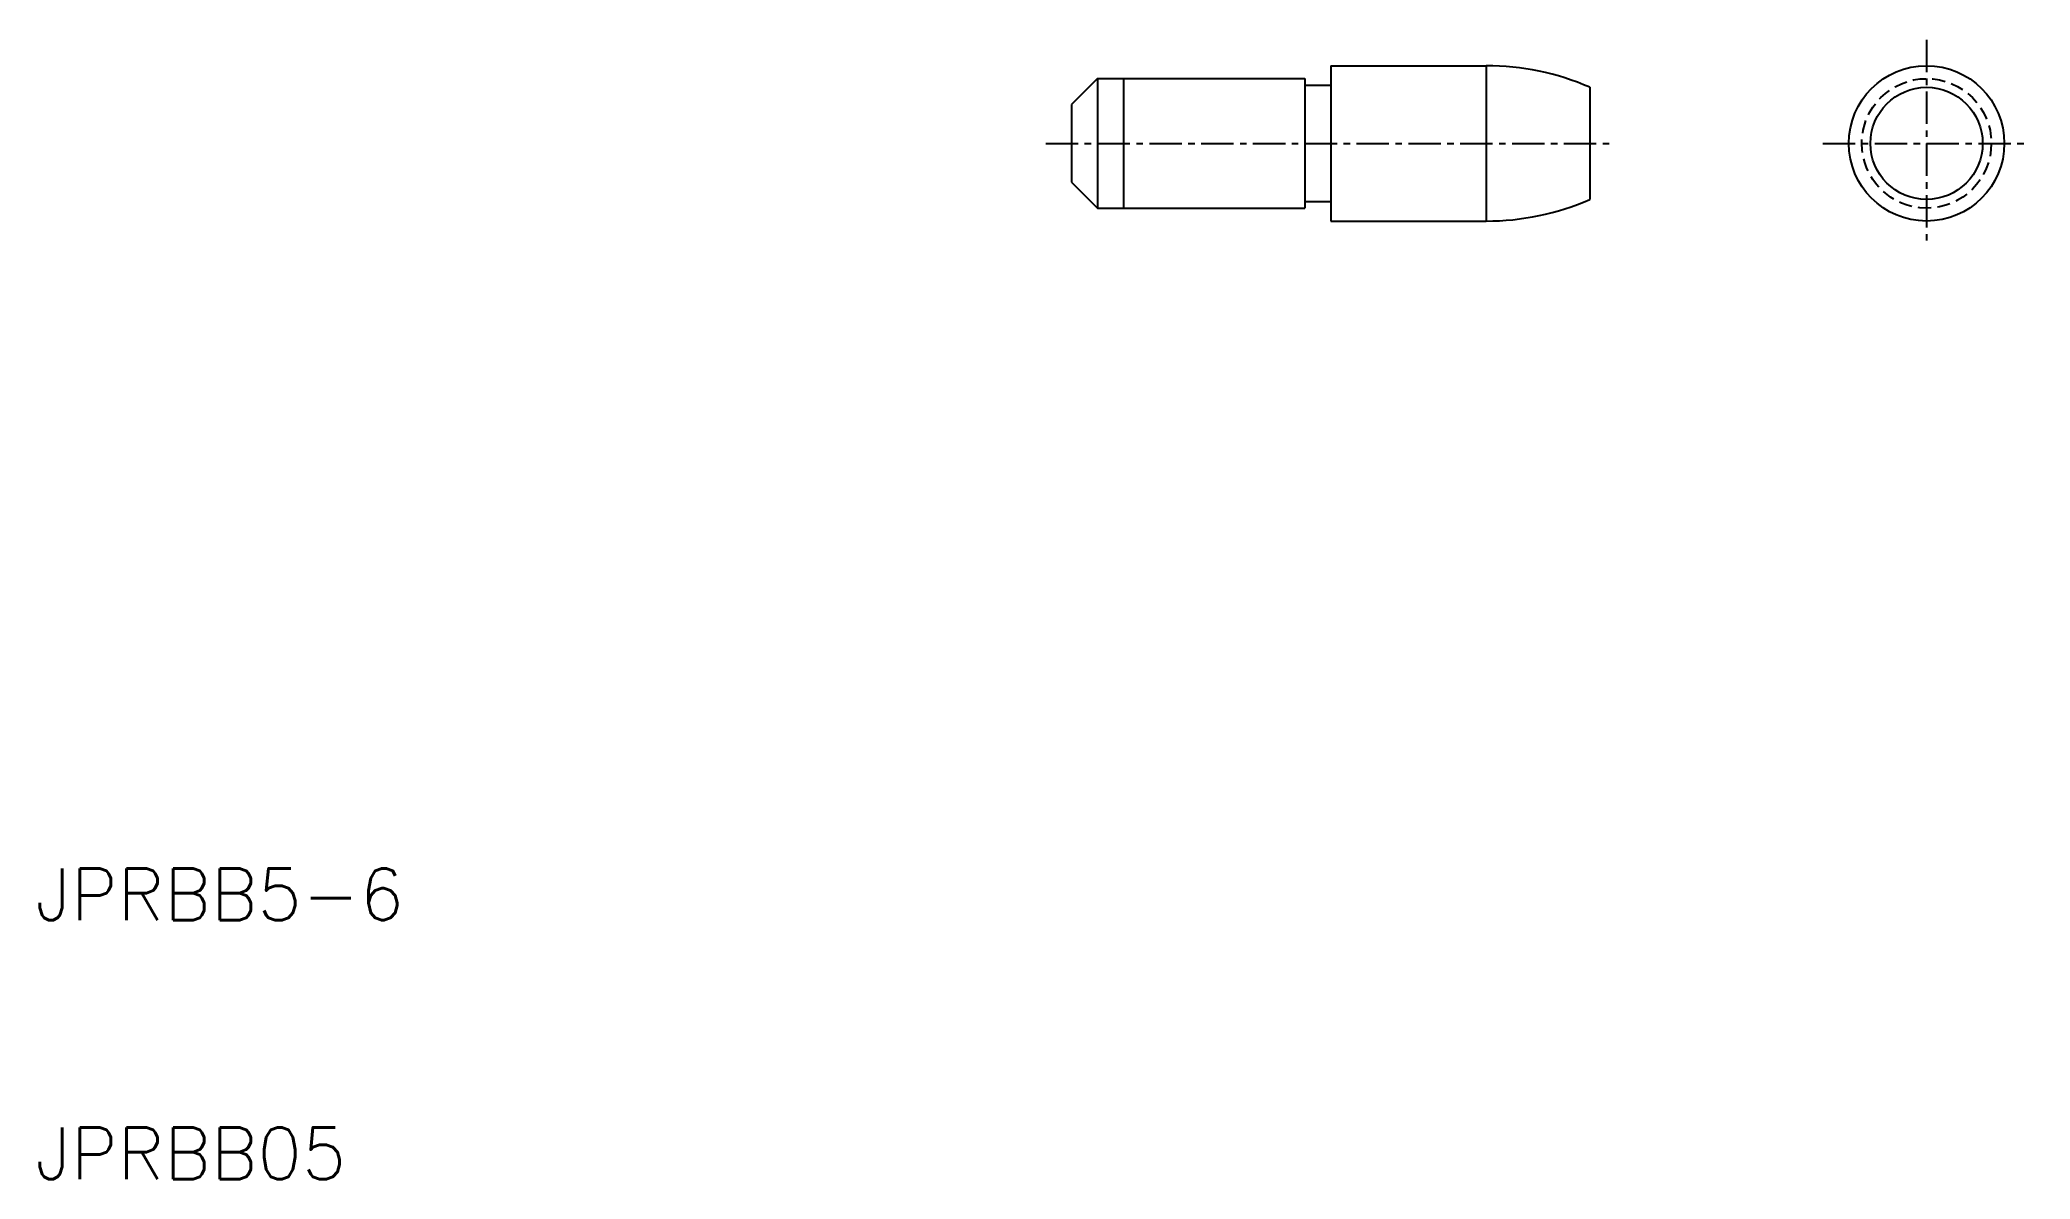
# Model space of a CAD drawing. Extents: x 10.2 to 87, y 10 to 54.
import ezdxf

# ---------------------------------------------------------------- set-up
doc = ezdxf.new("R2010")
doc.units = 0
doc.linetypes.add('CENTER', pattern=[2, 1.25, -0.25, 0.25, -0.25])
doc.linetypes.add('DASHED', pattern=[0.75, 0.5, -0.25])
doc.layers.get('0').update_dxf_attribs({"linetype": 'CONTINUOUS'})
doc.layers.add('CENTER', color=1, linetype='CENTER')
doc.styles.get("Standard").update_dxf_attribs({"font": 'txt.shx'})

msp = doc.modelspace()

# ---------------------------------------------------------------- linework, layer by layer
at = {"color": 7, "linetype": 'CONTINUOUS'}
for p, q in [((51, 52.5), (50, 51.5)), ((51, 52.5), (59, 52.5)), ((51, 52.5), (51, 47.5)), ((52, 52.5), (52, 47.5)), ((59, 52.5), (59, 47.5)), ((59, 52.25), (60, 52.25)), ((60, 53), (66, 53)), ((60, 53), (60, 47)), ((66, 53), (66, 47)), ((50, 51.5), (50, 48.5)), ((70, 52.165), (70, 47.835)), ((50, 48.5), (51, 47.5)), ((59, 47.75), (60, 47.75)), ((51, 47.5), (59, 47.5)), ((60, 47), (66, 47))]:
    msp.add_line(p, q, dxfattribs=at)
for radius in [3, 2.165]:
    msp.add_circle((83, 50), radius, dxfattribs=at)
at = {"color": 3, "linetype": 'DASHED'}
msp.add_circle((83, 50), 2.5, dxfattribs=at)
at = {"color": 7, "linetype": 'CONTINUOUS'}
for centre, start, end in [((66, 43), 66.42182, 90), ((66, 57), 270, 293.57818)]:
    msp.add_arc(centre, 10, start, end, dxfattribs=at)
at = {"layer": 'CENTER', "color": 1, "linetype": 'CENTER'}
for p, q in [((83, 54), (83, 46)), ((49, 50), (71, 50)), ((79, 50), (87, 50))]:
    msp.add_line(p, q, dxfattribs=at)

# ---------------------------------------------------------------- texts
at = {"color": 7, "linetype": 'CONTINUOUS'}
for s, p in [('JPRBB5-6', (10, 20)), ('JPRBB05', (10, 10))]:
    msp.add_text(s, height=2, dxfattribs=at).set_placement(p)

doc.saveas('drawing.dxf')
